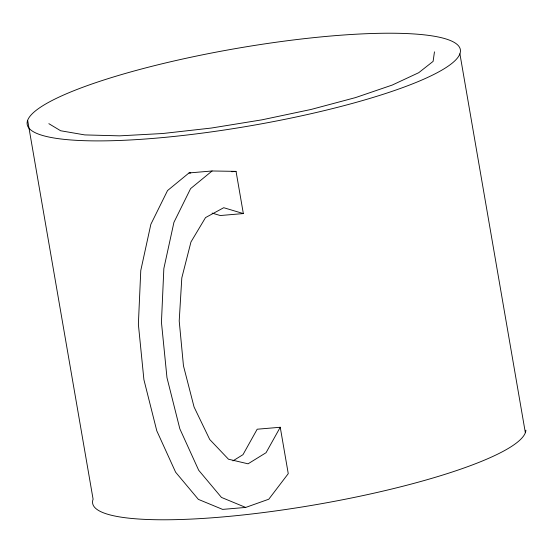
<?xml version="1.0" encoding="UTF-8"?>
<svg xmlns="http://www.w3.org/2000/svg" width="553" height="553" viewBox="0 0 553 553"><rect width="100%" height="100%" fill="white"/><g stroke="black" fill="none" stroke-linecap="round" stroke-linejoin="round"><path stroke-width="0.83" d="M434.464 51.844L433.11 61.376L418.711 72.706L392.243 85.058L355.517 97.598L311.028 109.466L261.811 119.856L211.225 128.061L162.713 133.515L119.572 135.851L84.761 134.911L60.636 130.757L48.851 123.672M280.247 427.262L266.055 452.707L248.062 463.815L228.479 459.218L209.718 439.476L194.075 407.008L183.465 365.816L179.207 320.94L181.806 277.903L190.958 241.979L205.529 217.585L223.737 207.714L243.341 213.569L236.048 171.375L212.089 170.981L189.015 172.944L167.538 190.564L150.858 224.297L140.773 270.507L138.368 324.217L143.904 379.641L156.782 430.808L175.619 472.207L198.375 499.38L222.617 509.396L245.684 507.433L268.786 499.214L288.258 473.645L280.247 427.262L257.18 429.218L242.981 454.67L232.91 460.891M212.089 170.981L190.612 188.601L173.932 222.334L163.847 268.544L161.441 322.254L166.971 377.678L179.849 428.845L198.686 470.25L221.449 497.417L245.684 507.433M231.776 171.734L236.048 171.375M243.341 213.569L220.267 215.532L212.096 213.092M189.015 172.944L190.73 172.971M459.902 53.8A219.783 39.298 -9.8 0 1 122.289 140.358A219.783 39.298 -9.8 0 1 149.137 67.01A219.783 39.298 -9.8 0 1 459.902 53.8L525.35 432.695M27.65 120.305L93.098 499.2A219.783 39.298 -9.8 0 0 300.231 507.274A219.783 39.298 -9.8 0 0 525.889 430.206"/></g></svg>
